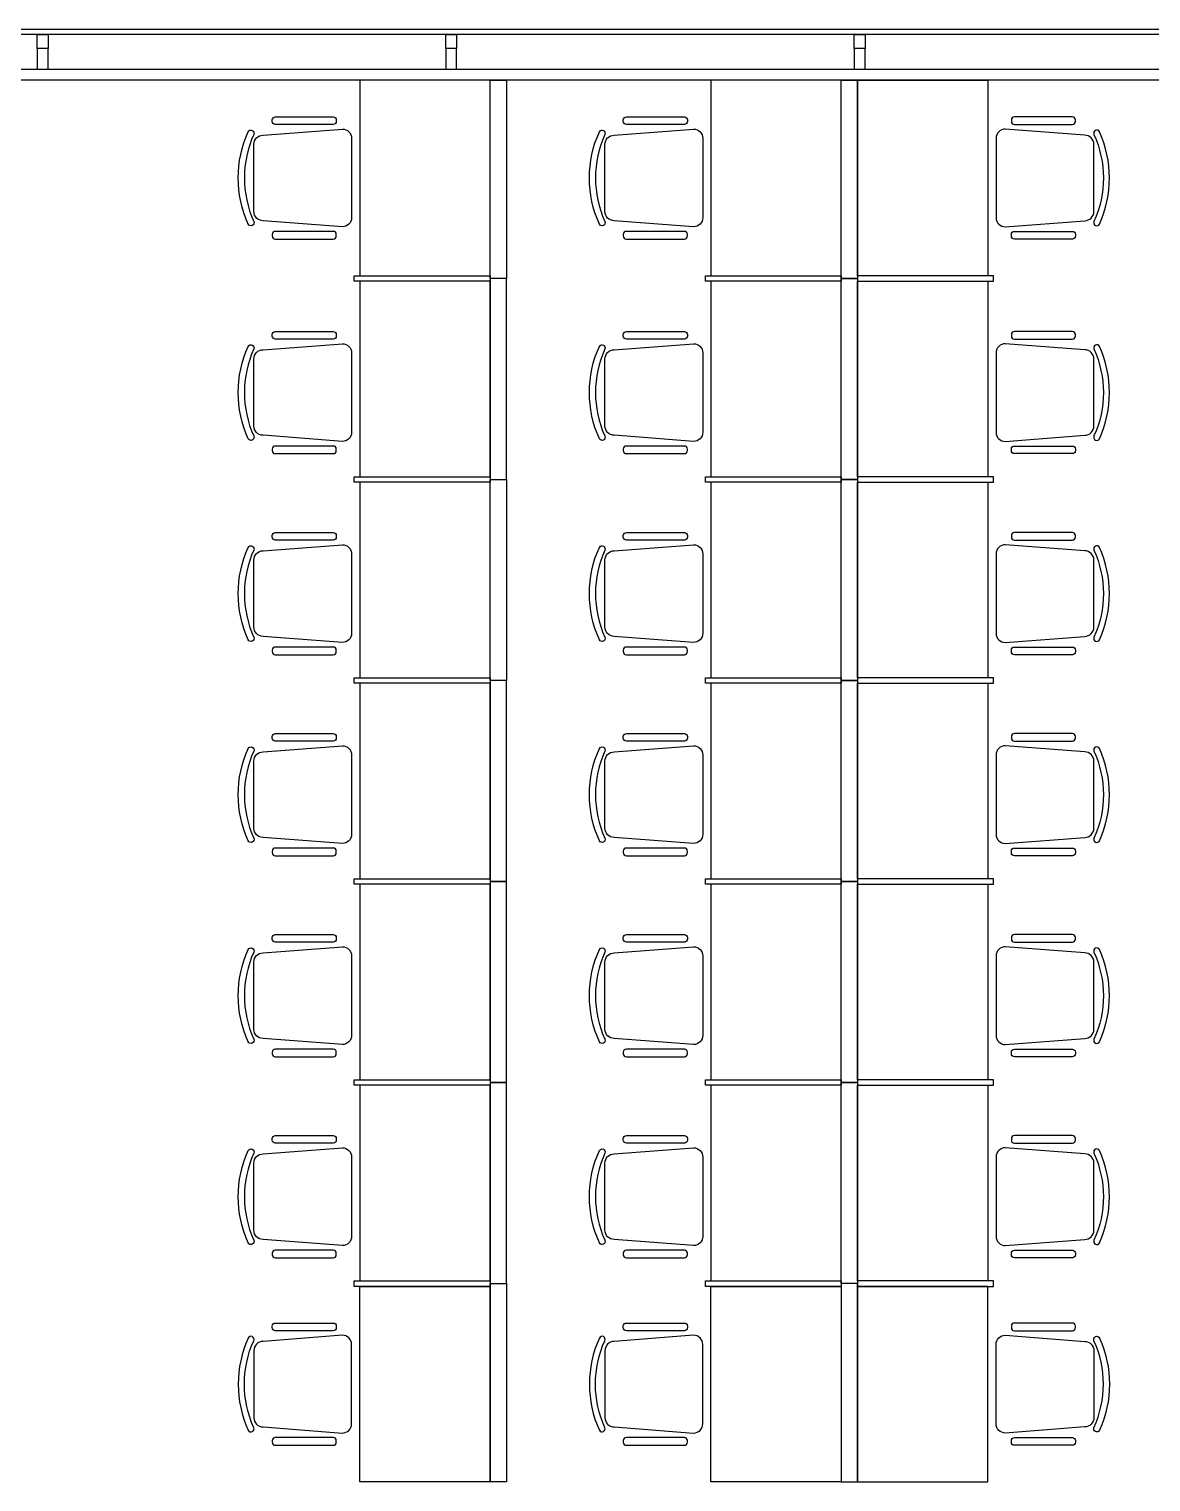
# Model space of a CAD drawing. Header units: inches. Extents: x 245639 to 247372, y 696379 to 697686.
# Drawn here: x 245935.8 to 246142.3, y 697132.2 to 697399.6 of the extents above; entities that cross this region are included whole.
import ezdxf

# ---------------------------------------------------------------- set-up
doc = ezdxf.new("R2010")
doc.units = ezdxf.units.IN
doc.linetypes.add('AUDIT_D_060311083008-3', pattern=[0])
for name, color, linetype in [('A-GLAZ', 92, 'AUDIT_D_060311083008-3'), ('FFURNITURE', 42, 'Continuous'), ('WALL', 7, 'Continuous')]:
    doc.layers.add(name, color=color, linetype=linetype)

# ---------------------------------------------------------------- blocks, each defined once
blk = doc.blocks.new('CHAIR')
at = {"layer": 'FFURNITURE', "transparency": 33554687}
for points in [[(910091.13, 804704.94), (910102.13, 804704.94, 0.414214), (910103.63, 804706.44), (910104.63, 804719.44, 0.414214), (910103.13, 804720.94), (910090.13, 804720.94, 0.414214), (910088.63, 804719.44), (910089.63, 804706.44, 0.414214)], [(910087.38, 804707.94), (910087.13, 804707.94, -0.414214), (910086.63, 804708.44), (910086.63, 804717.94, -0.414214), (910087.13, 804718.44), (910087.38, 804718.44, -0.414214), (910087.88, 804717.94), (910087.88, 804708.44, -0.414214)], [(910105.88, 804707.94), (910106.13, 804707.94, 0.414214), (910106.63, 804708.44), (910106.63, 804717.94, 0.414214), (910106.13, 804718.44), (910105.88, 804718.44, 0.414214), (910105.38, 804717.94), (910105.38, 804708.44, 0.414214)]]:
    blk.add_lwpolyline(points, format="xyb", close=True, dxfattribs=at)
blk.add_lwpolyline([(910104.17, 804704.02, 0.972145), (910103.76, 804704.93, -0.215828), (910089.52, 804704.92, 0.999593), (910089.08, 804704.02, 0.21626), (910104.18, 804704.02)], format="xyb", dxfattribs=at)

msp = doc.modelspace()

# ---------------------------------------------------------------- linework, layer by layer
at = {"layer": 'A-GLAZ', "transparency": 33554687, "elevation": -0.29}
msp.add_lwpolyline([(247260.32, 697398.58), (245741.92, 697398.58), (245741.92, 697323.38), (245740.92, 697323.38), (245740.92, 697399.58), (247260.32, 697399.58)], close=True, dxfattribs=at)
at = {"layer": 'FFURNITURE', "transparency": 33554687, "elevation": 0}
for points in [[(245996.68, 697390.18), (245996.68, 697354.18), (246020.68, 697354.18), (246020.68, 697390.18)], [(246023.68, 697353.68), (246020.68, 697353.68), (246020.68, 697390.18), (246023.68, 697390.18)], [(246061.32, 697390.18), (246061.32, 697354.18), (246085.32, 697354.18), (246085.32, 697390.18)], [(246085.32, 697390.18), (246088.32, 697390.18), (246088.32, 697353.68), (246085.32, 697353.68)], [(246112.32, 697390.18), (246112.32, 697354.18), (246088.32, 697354.18), (246088.32, 697390.18)], [(246020.68, 697353.18), (245995.68, 697353.18), (245995.68, 697354.18), (246020.68, 697354.18)], [(245996.68, 697353.18), (245996.68, 697317.18), (246020.68, 697317.18), (246020.68, 697353.18)], [(246023.68, 697353.68), (246020.68, 697353.68), (246020.68, 697316.68), (246023.68, 697316.68)], [(246085.32, 697353.18), (246060.32, 697353.18), (246060.32, 697354.18), (246085.32, 697354.18)], [(246061.32, 697353.18), (246061.32, 697317.18), (246085.32, 697317.18), (246085.32, 697353.18)], [(246085.32, 697353.68), (246088.32, 697353.68), (246088.32, 697316.68), (246085.32, 697316.68)], [(246088.32, 697353.18), (246113.32, 697353.18), (246113.32, 697354.18), (246088.32, 697354.18)], [(246112.32, 697353.18), (246112.32, 697317.18), (246088.32, 697317.18), (246088.32, 697353.18)], [(246020.68, 697316.18), (245995.68, 697316.18), (245995.68, 697317.18), (246020.68, 697317.18)], [(245996.68, 697316.18), (245996.68, 697280.18), (246020.68, 697280.18), (246020.68, 697316.18)], [(246023.68, 697279.68), (246020.68, 697279.68), (246020.68, 697316.68), (246023.68, 697316.68)], [(246085.32, 697316.18), (246060.32, 697316.18), (246060.32, 697317.18), (246085.32, 697317.18)], [(246061.32, 697316.18), (246061.32, 697280.18), (246085.32, 697280.18), (246085.32, 697316.18)], [(246085.32, 697316.68), (246088.32, 697316.68), (246088.32, 697279.68), (246085.32, 697279.68)], [(246088.32, 697316.18), (246113.32, 697316.18), (246113.32, 697317.18), (246088.32, 697317.18)], [(246112.32, 697316.18), (246112.32, 697280.18), (246088.32, 697280.18), (246088.32, 697316.18)], [(246020.68, 697279.18), (245995.68, 697279.18), (245995.68, 697280.18), (246020.68, 697280.18)], [(245996.68, 697279.18), (245996.68, 697243.18), (246020.68, 697243.18), (246020.68, 697279.18)], [(246023.68, 697279.68), (246020.68, 697279.68), (246020.68, 697242.68), (246023.68, 697242.68)], [(246085.32, 697279.18), (246060.32, 697279.18), (246060.32, 697280.18), (246085.32, 697280.18)], [(246061.32, 697279.18), (246061.32, 697243.18), (246085.32, 697243.18), (246085.32, 697279.18)], [(246085.32, 697279.68), (246088.32, 697279.68), (246088.32, 697242.68), (246085.32, 697242.68)], [(246088.32, 697279.18), (246113.32, 697279.18), (246113.32, 697280.18), (246088.32, 697280.18)], [(246112.32, 697279.18), (246112.32, 697243.18), (246088.32, 697243.18), (246088.32, 697279.18)], [(246020.68, 697242.18), (245995.68, 697242.18), (245995.68, 697243.18), (246020.68, 697243.18)], [(246085.32, 697242.18), (246060.32, 697242.18), (246060.32, 697243.18), (246085.32, 697243.18)], [(246088.32, 697242.18), (246113.32, 697242.18), (246113.32, 697243.18), (246088.32, 697243.18)], [(245996.68, 697242.18), (245996.68, 697206.18), (246020.68, 697206.18), (246020.68, 697242.18)], [(246023.68, 697242.68), (246020.68, 697242.68), (246020.68, 697205.68), (246023.68, 697205.68)], [(246061.32, 697242.18), (246061.32, 697206.18), (246085.32, 697206.18), (246085.32, 697242.18)], [(246085.32, 697242.68), (246088.32, 697242.68), (246088.32, 697205.68), (246085.32, 697205.68)], [(246112.32, 697242.18), (246112.32, 697206.18), (246088.32, 697206.18), (246088.32, 697242.18)], [(246020.68, 697205.18), (245995.68, 697205.18), (245995.68, 697206.18), (246020.68, 697206.18)], [(246023.68, 697205.68), (246020.68, 697205.68), (246020.68, 697168.68), (246023.68, 697168.68)], [(246085.32, 697205.18), (246060.32, 697205.18), (246060.32, 697206.18), (246085.32, 697206.18)], [(246085.32, 697205.68), (246088.32, 697205.68), (246088.32, 697168.68), (246085.32, 697168.68)], [(246088.32, 697205.18), (246113.32, 697205.18), (246113.32, 697206.18), (246088.32, 697206.18)], [(245996.68, 697205.18), (245996.68, 697169.18), (246020.68, 697169.18), (246020.68, 697205.18)], [(246061.32, 697205.18), (246061.32, 697169.18), (246085.32, 697169.18), (246085.32, 697205.18)], [(246112.32, 697205.18), (246112.32, 697169.18), (246088.32, 697169.18), (246088.32, 697205.18)], [(246020.68, 697168.18), (245995.68, 697168.18), (245995.68, 697169.18), (246020.68, 697169.18)], [(245996.68, 697132.18), (245996.68, 697168.18), (246020.68, 697168.18), (246020.68, 697132.18)], [(246023.68, 697132.18), (246020.68, 697132.18), (246020.68, 697168.68), (246023.68, 697168.68)], [(246085.32, 697168.18), (246060.32, 697168.18), (246060.32, 697169.18), (246085.32, 697169.18)], [(246061.32, 697132.18), (246061.32, 697168.18), (246085.32, 697168.18), (246085.32, 697132.18)], [(246085.32, 697132.18), (246088.32, 697132.18), (246088.32, 697168.68), (246085.32, 697168.68)], [(246088.32, 697168.18), (246113.32, 697168.18), (246113.32, 697169.18), (246088.32, 697169.18)], [(246112.32, 697132.18), (246112.32, 697168.18), (246088.32, 697168.18), (246088.32, 697132.18)]]:
    msp.add_lwpolyline(points, close=True, dxfattribs=at)
at = {"layer": 'WALL', "transparency": 33554687, "elevation": 0}
for points in [[(245937.32, 697398.58), (245939.32, 697398.58), (245939.32, 697395.98), (245937.32, 697395.98)], [(246012.52, 697398.58), (246014.52, 697398.58), (246014.52, 697395.98), (246012.52, 697395.98)], [(246087.72, 697398.58), (246089.72, 697398.58), (246089.72, 697395.98), (246087.72, 697395.98)], [(245939.32, 697395.98), (245937.32, 697395.98), (245937.32, 697392.18), (245939.32, 697392.18)], [(246014.52, 697395.98), (246012.52, 697395.98), (246012.52, 697392.18), (246014.52, 697392.18)], [(246089.72, 697395.98), (246087.72, 697395.98), (246087.72, 697392.18), (246089.72, 697392.18)], [(247260.32, 697390.18), (245750.32, 697390.18), (245750.32, 697310.18), (245748.32, 697310.18), (245748.32, 697392.18), (247260.32, 697392.18)]]:
    msp.add_lwpolyline(points, close=True, dxfattribs=at)

# ---------------------------------------------------------------- block references
at = {"layer": 'FFURNITURE', "transparency": 33554687, "yscale": 1.124476738576797, "zscale": 1.124476738576797}
for p, xscale, rotation in [((-658894.79, -326010.31, 0), -1.124476738576797, 270), ((-658830.16, -326010.31, 0), -1.124476738576797, 270), ((1151003.8, -326010.31, 0), 1.124476738576797, 90.00000000000001), ((-658894.79, -326049.81, 0), -1.124476738576797, 270), ((-658830.16, -326049.81, 0), -1.124476738576797, 270), ((1151003.8, -326049.81, 0), 1.124476738576797, 90.00000000000001), ((-658894.79, -326086.81, 0), -1.124476738576797, 270), ((-658830.16, -326086.81, 0), -1.124476738576797, 270), ((1151003.8, -326086.81, 0), 1.124476738576797, 90.00000000000001), ((-658894.79, -326123.81, 0), -1.124476738576797, 270), ((-658830.16, -326123.81, 0), -1.124476738576797, 270), ((1151003.8, -326123.81, 0), 1.124476738576797, 90.00000000000001), ((-658894.79, -326160.81, 0), -1.124476738576797, 270), ((-658830.16, -326160.81, 0), -1.124476738576797, 270), ((1151003.8, -326160.81, 0), 1.124476738576797, 90.00000000000001), ((-658894.79, -326197.81, 0), -1.124476738576797, 270), ((-658830.16, -326197.81, 0), -1.124476738576797, 270), ((1151003.8, -326197.81, 0), 1.124476738576797, 90.00000000000001), ((-658894.79, 1720532.67, 0), 1.124476738576797, 270), ((-658830.16, 1720532.67, 0), 1.124476738576797, 270), ((1151003.8, 1720532.67, 0), -1.124476738576797, 90)]:
    msp.add_blockref('CHAIR', p, dxfattribs=dict(at, xscale=xscale, rotation=rotation))

doc.saveas('drawing.dxf')
